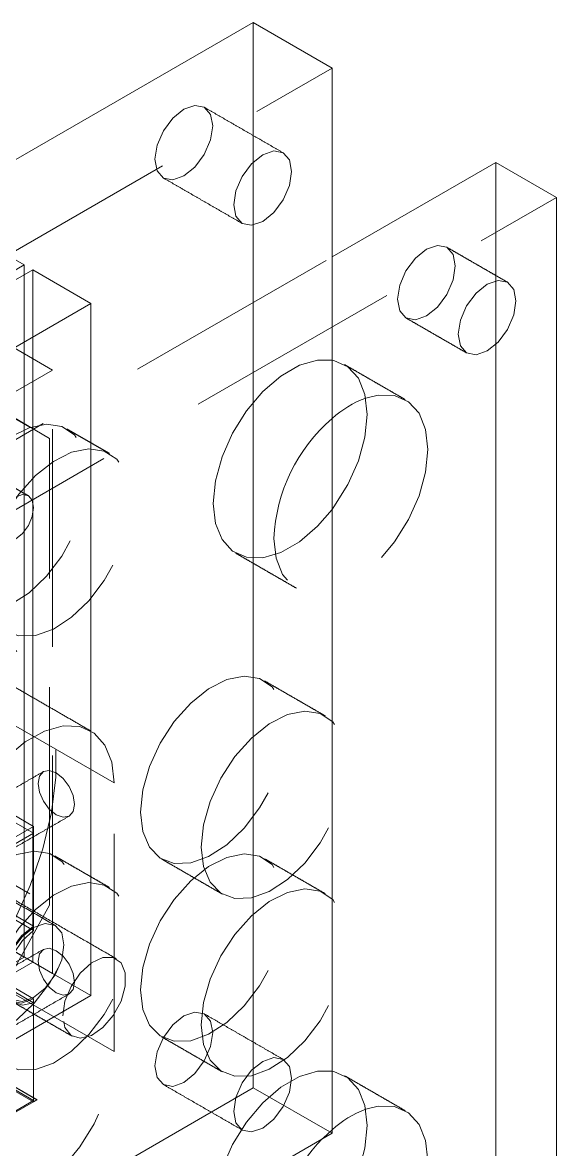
# Model space of a CAD drawing. Header units: millimetres. Extents: x 11 to 421, y 5 to 275.
# Drawn here: x 171 to 174.11, y 46.79 to 53.36 of the extents above; entities that cross this region are included whole.
import ezdxf

# ---------------------------------------------------------------- set-up
doc = ezdxf.new("R2010")
doc.units = ezdxf.units.MM
doc.linetypes.add('HIDDEN', pattern=[1.905, 1.27, -0.635])

msp = doc.modelspace()

# ---------------------------------------------------------------- linework, layer by layer
at = {"color": 7, "linetype": 'Continuous', "lineweight": 15}
for p, q in [((170.9574, 52.5631), (172.3417, 53.3623)), ((172.3417, 53.3623), (172.3417, 47.1495)), ((172.8013, 53.097), (172.3417, 53.3623)), ((172.8013, 53.097), (172.8013, 46.8842)), ((172.8013, 51.9948), (173.7559, 52.5459)), ((173.7559, 52.5459), (173.7559, 46.3239)), ((174.1095, 52.3418), (173.7559, 52.5459)), ((174.1095, 52.3418), (174.1095, 46.1198)), ((171.007, 51.9487), (170.8048, 52.0655)), ((171.007, 51.9487), (171.007, 47.9109)), ((171.0565, 51.9202), (171.007, 51.8916)), ((171.0565, 47.8824), (171.0565, 51.9202)), ((171.0565, 51.9202), (171.3959, 51.7242)), ((171.3959, 47.6864), (171.3959, 51.7242)), ((171.007, 47.9109), (168.5322, 49.3396)), ((171.007, 47.9109), (167.5104, 45.8924)), ((167.5599, 45.8638), (171.0565, 47.8824)), ((171.0565, 47.8824), (171.3959, 47.6864)), ((167.8993, 45.6679), (171.3959, 47.6864)), ((172.3417, 47.1495), (166.9535, 44.0298)), ((172.8013, 46.8842), (172.3417, 47.1495)), ((172.8013, 46.8842), (167.4132, 43.7644))]:
    msp.add_line(p, q, dxfattribs=at)
at = {"color": 7, "linetype": 'HIDDEN', "lineweight": 0}
for p, q in [((167.4132, 49.9865), (172.8013, 53.097)), ((168.29, 52.5889), (171.1538, 50.9357)), ((168.7213, 49.2313), (174.1095, 52.3418)), ((168.3678, 49.4354), (172.8013, 51.9948)), ((167.5104, 49.9302), (171.007, 51.9487)), ((171.007, 51.8916), (167.5599, 49.9016)), ((171.3959, 51.7242), (167.8993, 49.7056)), ((170.832, 51.5313), (171.1714, 51.3354)), ((171.1714, 51.3354), (168.1238, 49.576)), ((171.1714, 47.8161), (171.1714, 51.3354)), ((171.1538, 50.9357), (170.8376, 51.1222)), ((171.1538, 48.2149), (171.1538, 50.9357)), ((168.29, 49.8682), (171.1538, 48.2149)), ((170.8939, 49.2952), (171.5303, 48.9278)), ((171.0618, 48.6737), (170.4254, 49.0411)), ((170.3671, 49.0339), (171.0601, 48.6339)), ((171.5303, 47.361), (171.5303, 48.9278)), ((171.0618, 48.6737), (170.5936, 48.4034)), ((171.0618, 48.6737), (171.0618, 48.0919)), ((170.6128, 48.3757), (171.0601, 48.6339)), ((171.0601, 48.067), (171.0601, 48.6339)), ((170.3547, 48.5001), (171.0618, 48.0919)), ((171.0601, 48.067), (170.3671, 48.4671)), ((170.8376, 47.6437), (171.1538, 48.2149)), ((170.3547, 48.0755), (171.0618, 47.6673)), ((170.3671, 48.0453), (171.0601, 47.6453)), ((170.832, 48.012), (171.1714, 47.8161)), ((168.1238, 46.0567), (171.1714, 47.8161)), ((170.8939, 47.7284), (171.5303, 47.361)), ((171.0618, 47.6673), (171.0618, 47.0742)), ((171.0601, 47.0671), (171.0601, 47.6453)), ((170.3671, 47.4671), (171.0601, 47.0671)), ((170.3671, 47.4671), (171.0601, 47.0671)), ((170.3876, 47.4794), (171.0805, 47.0793)), ((171.0813, 47.0793), (170.3883, 47.4794)), ((171.0618, 47.0742), (170.4254, 47.4416)), ((170.5936, 46.8039), (171.0618, 47.0742)), ((171.0601, 47.0671), (170.6128, 46.8089)), ((171.0813, 47.0793), (171.0601, 47.0671)), ((171.0805, 47.0793), (171.0601, 47.0671)), ((171.0813, 47.0793), (171.0805, 47.0793))]:
    msp.add_line(p, q, dxfattribs=at)
at = {"color": 7, "linetype": 'Continuous', "lineweight": 15, "flags": 128}
for points in [[(171.7689, 52.5646), (171.7817, 52.6464), (171.8182, 52.7305), (171.8728, 52.8042), (171.9372, 52.8562), (172.0017, 52.8786), (172.0563, 52.868), (172.0928, 52.826), (172.1056, 52.759), (172.0928, 52.6772), (172.0563, 52.593), (172.0017, 52.5193), (171.9372, 52.4673), (171.8728, 52.4449), (171.8182, 52.4555), (171.7817, 52.4975), (171.7689, 52.5646)], [(173.1831, 51.7481), (173.1959, 51.83), (173.2324, 51.9141), (173.287, 51.9878), (173.3515, 52.0398), (173.4159, 52.0622), (173.4705, 52.0516), (173.507, 52.0096), (173.5198, 51.9426), (173.507, 51.8607), (173.4705, 51.7766), (173.4159, 51.7029), (173.3515, 51.6509), (173.287, 51.6285), (173.2324, 51.6391), (173.1959, 51.6811), (173.1831, 51.7481)], [(172.8013, 51.3931), (172.8124, 51.391), (172.8935, 51.3548), (172.955, 51.2875), (172.9933, 51.1928), (173.0064, 51.0762), (172.9933, 50.9446), (172.955, 50.8055), (172.8935, 50.6672), (172.8124, 50.5375), (172.8013, 50.5225)], [(171.7689, 47.2766), (171.7817, 47.3584), (171.8182, 47.4426), (171.8728, 47.5163), (171.9372, 47.5683), (172.0017, 47.5907), (172.0563, 47.5801), (172.0928, 47.5381), (172.1056, 47.471), (172.0928, 47.3892), (172.0563, 47.3051), (172.0017, 47.2314), (171.9372, 47.1794), (171.8728, 47.157), (171.8182, 47.1676), (171.7817, 47.2096), (171.7689, 47.2766)], [(172.8013, 47.2451), (172.8124, 47.2429), (172.8935, 47.2068), (172.955, 47.1394), (172.9933, 47.0447), (173.0064, 46.9282), (172.9933, 46.7966), (172.955, 46.6575), (172.8935, 46.5192), (172.8124, 46.3895), (172.7166, 46.2761), (172.6115, 46.1855), (172.5032, 46.123), (172.3981, 46.0922), (172.3023, 46.095), (172.2213, 46.1311), (172.1598, 46.1985), (172.1214, 46.2932), (172.1084, 46.4098), (172.1084, 46.4098)]]:
    msp.add_lwpolyline(points, dxfattribs=at)
at = {"color": 7, "linetype": 'HIDDEN', "lineweight": 0, "flags": 128}
for points in [[(172.2285, 52.2992), (172.2413, 52.381), (172.2778, 52.4652), (172.3324, 52.5389), (172.3969, 52.5909), (172.4613, 52.6133), (172.5159, 52.6026), (172.5524, 52.5606), (172.5652, 52.4936), (172.5524, 52.4118), (172.5159, 52.3277), (172.4613, 52.254), (172.3969, 52.202), (172.3324, 52.1796), (172.2778, 52.1902), (172.2413, 52.2322), (172.2285, 52.2992)], [(173.5366, 51.544), (173.5494, 51.6258), (173.5859, 51.71), (173.6406, 51.7837), (173.705, 51.8357), (173.7694, 51.8581), (173.8241, 51.8475), (173.8606, 51.8055), (173.8734, 51.7384), (173.8606, 51.6566), (173.8241, 51.5725), (173.7694, 51.4988), (173.705, 51.4468), (173.6406, 51.4244), (173.5859, 51.435), (173.5494, 51.477), (173.5366, 51.544)], [(172.1084, 50.5578), (172.1214, 50.6894), (172.1598, 50.8284), (172.2213, 50.9668), (172.3023, 51.0965), (172.3981, 51.2099), (172.5032, 51.3005), (172.6115, 51.363), (172.7166, 51.3937), (172.8013, 51.3931)], [(172.9979, 51.1718), (173.0701, 51.1896), (173.166, 51.1869), (173.247, 51.1507), (173.3085, 51.0834), (173.3469, 50.9887), (173.3599, 50.8721), (173.3469, 50.7405), (173.3085, 50.6014), (173.247, 50.4631), (173.166, 50.3334), (173.0701, 50.22), (172.965, 50.1294), (172.8568, 50.0669), (172.7517, 50.0362), (172.6559, 50.0389), (172.5748, 50.075), (172.5133, 50.1424), (172.475, 50.2371), (172.4619, 50.3537), (172.4619, 50.3537)], [(170.5315, 50.227), (170.5448, 50.3565), (170.584, 50.4933), (170.6465, 50.6288), (170.7284, 50.7543), (170.8247, 50.8622), (170.9291, 50.9455), (171.0353, 50.9991), (171.1364, 51.0195), (171.2262, 51.0055), (171.299, 50.958), (171.3502, 50.88), (171.3767, 50.7763), (171.3767, 50.6535), (171.3502, 50.5193), (171.299, 50.3821), (171.2262, 50.2506), (171.1364, 50.1329), (171.0353, 50.0366), (170.9291, 49.9676), (170.8247, 49.9303), (170.7284, 49.927), (170.6465, 49.958), (170.584, 50.0213), (170.5448, 50.1129), (170.5315, 50.227)], [(170.779, 50.0841), (170.7923, 50.2137), (170.8315, 50.3504), (170.894, 50.4859), (170.9759, 50.6115), (171.0722, 50.7193), (171.1766, 50.8026), (171.2828, 50.8562), (171.3839, 50.8766), (171.4737, 50.8627), (171.5465, 50.8152), (171.5977, 50.7371), (171.6242, 50.6334), (171.6242, 50.5106), (171.5977, 50.3764), (171.5465, 50.2392), (171.4737, 50.1077), (171.3839, 49.99), (171.2828, 49.8937), (171.1766, 49.8247), (171.0722, 49.7874), (170.9759, 49.7842), (170.894, 49.8151), (170.8315, 49.8784), (170.7923, 49.97), (170.779, 50.0841)], [(170.8497, 50.4107), (170.8578, 50.4622), (170.8808, 50.5152), (170.9152, 50.5617), (170.9558, 50.5944), (170.9964, 50.6085), (171.0308, 50.6018), (171.0538, 50.5754), (171.0618, 50.5332), (171.0538, 50.4816), (171.0308, 50.4286), (170.9964, 50.3822), (170.9558, 50.3494), (170.9152, 50.3353), (170.8808, 50.342), (170.8578, 50.3685), (170.8497, 50.4107)], [(172.8013, 50.5225), (172.7166, 50.4241), (172.6115, 50.3335), (172.5032, 50.271), (172.3981, 50.2403), (172.3023, 50.243), (172.2213, 50.2791), (172.1598, 50.3465), (172.1214, 50.4412), (172.1084, 50.5578)], [(169.021, 47.8036), (169.0337, 48.0024), (169.0716, 48.2113), (169.1337, 48.4253), (169.2187, 48.6395), (169.3245, 48.8487), (169.4487, 49.0482), (169.5883, 49.2331), (169.7401, 49.3993), (169.9004, 49.5428), (170.0656, 49.6602), (170.2318, 49.7488), (170.3951, 49.8064), (170.5516, 49.8319), (170.6977, 49.8245), (170.83, 49.7844), (170.9453, 49.7126), (171.041, 49.6108), (171.1148, 49.4813), (171.165, 49.3271), (171.1904, 49.152), (171.1904, 48.9599), (171.165, 48.7555), (171.1148, 48.5434), (171.041, 48.3287), (170.9453, 48.1164), (170.83, 47.9114), (170.6977, 47.7187), (170.5516, 47.5426), (170.3951, 47.3873), (170.2318, 47.2565), (170.0656, 47.1532), (169.9004, 47.0798), (169.7401, 47.0382), (169.5883, 47.0291), (169.4487, 47.0529), (169.3245, 47.109), (169.2187, 47.1961), (169.1337, 47.3121), (169.0716, 47.4543), (169.0337, 47.6195), (169.021, 47.8036)], [(171.6841, 48.7573), (171.6974, 48.8869), (171.7366, 49.0237), (171.7991, 49.1591), (171.881, 49.2847), (171.9773, 49.3925), (172.0817, 49.4758), (172.1879, 49.5294), (172.289, 49.5498), (172.3788, 49.5359), (172.4516, 49.4884), (172.5028, 49.4103), (172.5293, 49.3067), (172.5293, 49.1839), (172.5028, 49.0496), (172.4516, 48.9124), (172.3788, 48.7809), (172.289, 48.6633), (172.1879, 48.5669), (172.0817, 48.4979), (171.9773, 48.4606), (171.881, 48.4574), (171.7991, 48.4884), (171.7366, 48.5516), (171.6974, 48.6432), (171.6841, 48.7573)], [(172.0376, 48.5532), (172.051, 48.6828), (172.0901, 48.8196), (172.1526, 48.955), (172.2346, 49.0806), (172.3308, 49.1884), (172.4353, 49.2717), (172.5414, 49.3253), (172.6426, 49.3457), (172.7323, 49.3318), (172.8051, 49.2843), (172.8564, 49.2062), (172.8828, 49.1026), (172.8828, 48.9798), (172.8564, 48.8455), (172.8051, 48.7083), (172.7323, 48.5768), (172.6426, 48.4592), (172.5414, 48.3628), (172.4353, 48.2938), (172.3308, 48.2565), (172.2346, 48.2533), (172.1526, 48.2843), (172.0901, 48.3475), (172.051, 48.4391), (172.0376, 48.5532)], [(171.5303, 48.9278), (171.5169, 49.0483), (171.4776, 49.1466), (171.4146, 49.2169), (171.3315, 49.2554), (171.233, 49.2597), (171.1248, 49.2298), (171.0129, 49.1672), (170.9039, 49.0755), (170.8038, 48.96), (170.7185, 48.8272), (170.6527, 48.6848), (170.6103, 48.5408), (170.5936, 48.4034)], [(171.1935, 48.9855), (171.1529, 48.9996), (171.1185, 48.9929), (171.0955, 48.9664), (171.0875, 48.9242), (171.0955, 48.8727), (171.1185, 48.8197), (171.1529, 48.7732), (171.1935, 48.7405), (171.2341, 48.7264), (171.2685, 48.7331), (171.2915, 48.7595), (171.2996, 48.8017), (171.2915, 48.8533), (171.2685, 48.9063), (171.2341, 48.9527), (171.1935, 48.9855)], [(170.4608, 47.7365), (170.4741, 47.8661), (170.5133, 48.0029), (170.5758, 48.1383), (170.6577, 48.2639), (170.754, 48.3717), (170.8584, 48.455), (170.9646, 48.5086), (171.0657, 48.529), (171.1555, 48.5151), (171.2283, 48.4676), (171.2795, 48.3895), (171.306, 48.2859), (171.306, 48.1631), (171.2795, 48.0288), (171.2283, 47.8916), (171.1555, 47.7601), (171.0657, 47.6425), (170.9646, 47.5461), (170.8584, 47.4771), (170.754, 47.4398), (170.6577, 47.4366), (170.5758, 47.4676), (170.5133, 47.5308), (170.4741, 47.6224), (170.4608, 47.7365)], [(171.6841, 47.7203), (171.6974, 47.8499), (171.7366, 47.9867), (171.7991, 48.1221), (171.881, 48.2477), (171.9773, 48.3555), (172.0817, 48.4388), (172.1879, 48.4924), (172.289, 48.5128), (172.3788, 48.4989), (172.4516, 48.4514), (172.5028, 48.3733), (172.5293, 48.2697), (172.5293, 48.1468), (172.5028, 48.0126), (172.4516, 47.8754), (172.3788, 47.7439), (172.289, 47.6262), (172.1879, 47.5299), (172.0817, 47.4609), (171.9773, 47.4236), (171.881, 47.4204), (171.7991, 47.4513), (171.7366, 47.5146), (171.6974, 47.6062), (171.6841, 47.7203)], [(170.779, 47.5529), (170.7923, 47.6824), (170.8315, 47.8192), (170.894, 47.9546), (170.9759, 48.0802), (171.0722, 48.188), (171.1766, 48.2714), (171.2828, 48.3249), (171.3839, 48.3454), (171.4737, 48.3314), (171.5465, 48.2839), (171.5977, 48.2059), (171.6242, 48.1022), (171.6242, 47.9794), (171.5977, 47.8451), (171.5465, 47.708), (171.4737, 47.5764), (171.3839, 47.4588), (171.2828, 47.3624), (171.1766, 47.2934), (171.0722, 47.2561), (170.9759, 47.2529), (170.894, 47.2839), (170.8315, 47.3471), (170.7923, 47.4387), (170.779, 47.5529)], [(172.0376, 47.5162), (172.051, 47.6458), (172.0901, 47.7826), (172.1526, 47.918), (172.2346, 48.0436), (172.3308, 48.1514), (172.4353, 48.2347), (172.5414, 48.2883), (172.6426, 48.3087), (172.7323, 48.2948), (172.8051, 48.2473), (172.8564, 48.1692), (172.8828, 48.0656), (172.8828, 47.9427), (172.8564, 47.8085), (172.8051, 47.6713), (172.7323, 47.5398), (172.6426, 47.4221), (172.5414, 47.3258), (172.4353, 47.2568), (172.3308, 47.2195), (172.2346, 47.2163), (172.1526, 47.2472), (172.0901, 47.3105), (172.051, 47.4021), (172.0376, 47.5162)], [(171.0618, 47.6673), (170.9915, 47.6429), (170.9318, 47.6545), (170.892, 47.7003), (170.878, 47.7735), (170.892, 47.8628), (170.9318, 47.9547), (170.9915, 48.0351), (171.0618, 48.0919)], [(170.8851, 47.7776), (170.8985, 47.8635), (170.9368, 47.9518), (170.9942, 48.0292), (171.0618, 48.0838), (171.1295, 48.1073), (171.1868, 48.0961), (171.2252, 48.052), (171.2386, 47.9817), (171.2252, 47.8958), (171.1868, 47.8074), (171.1295, 47.7301), (171.0618, 47.6755), (170.9942, 47.652), (170.9368, 47.6631), (170.8985, 47.7072), (170.8851, 47.7776)], [(171.0601, 48.067), (170.9965, 48.0078), (170.944, 47.9303), (170.9095, 47.8448), (170.8974, 47.7623), (170.9095, 47.6937), (170.944, 47.6479), (170.9965, 47.6311), (171.0601, 47.6453)], [(171.1935, 47.9484), (171.1529, 47.9626), (171.1185, 47.9559), (171.0955, 47.9294), (171.0875, 47.8872), (171.0955, 47.8357), (171.1185, 47.7827), (171.1529, 47.7362), (171.1935, 47.7035), (171.2341, 47.6894), (171.2685, 47.6961), (171.2915, 47.7225), (171.2996, 47.7647), (171.2915, 47.8163), (171.2685, 47.8693), (171.2341, 47.9157), (171.1935, 47.9484)], [(171.2315, 47.5694), (171.244, 47.6532), (171.2795, 47.7401), (171.3334, 47.8183), (171.3984, 47.8771), (171.4657, 47.9088), (171.5262, 47.9089), (171.5717, 47.8775), (171.5961, 47.8189), (171.5961, 47.7408), (171.5717, 47.654), (171.5262, 47.5701), (171.4657, 47.5004), (171.3984, 47.4543), (171.3334, 47.4382), (171.2795, 47.4541), (171.244, 47.4999), (171.2315, 47.5694)], [(170.5936, 46.8039), (170.6103, 46.6858), (170.6527, 46.5908), (170.7185, 46.5243), (170.8038, 46.4901), (170.9039, 46.4901), (171.0129, 46.5243), (171.1248, 46.5908), (171.233, 46.6858), (171.3315, 46.8039), (171.4146, 46.9383), (171.4776, 47.0814), (171.5169, 47.225), (171.5303, 47.361)], [(172.2285, 47.0113), (172.2413, 47.0931), (172.2778, 47.1773), (172.3324, 47.2509), (172.3969, 47.3029), (172.4613, 47.3253), (172.5159, 47.3147), (172.5524, 47.2727), (172.5652, 47.2057), (172.5524, 47.1239), (172.5159, 47.0397), (172.4613, 46.9661), (172.3969, 46.9141), (172.3324, 46.8917), (172.2778, 46.9023), (172.2413, 46.9443), (172.2285, 47.0113)], [(172.1129, 46.4855), (172.1214, 46.5414), (172.1598, 46.6804), (172.2213, 46.8188), (172.3023, 46.9484), (172.3981, 47.0619), (172.5032, 47.1524), (172.6115, 47.2149), (172.7166, 47.2457), (172.8013, 47.2451)], [(172.9979, 47.0237), (173.0701, 47.0416), (173.166, 47.0388), (173.247, 47.0027), (173.3085, 46.9353), (173.3469, 46.8406), (173.3599, 46.7241), (173.3469, 46.5925), (173.3085, 46.4534), (173.247, 46.315), (173.166, 46.1854), (173.0701, 46.072), (172.965, 45.9814), (172.8568, 45.9189), (172.7517, 45.8881), (172.6559, 45.8909), (172.5748, 45.927), (172.5133, 45.9944), (172.475, 46.0891), (172.4704, 46.1101)], [(172.7465, 46.8524), (172.7517, 46.8578), (172.8013, 46.9044)]]:
    msp.add_lwpolyline(points, dxfattribs=at)
at = {"color": 7, "linetype": 'Continuous', "lineweight": 15}
for centre, radius, start, end in [((173.2107, 50.5998), 0.6103, 110.40572, 132.1228), ((173.2107, 46.4518), 0.6103, 110.4056, 132.12279), ((173.4524, 46.1558), 0.9918, 135.38203, 177.11936)]:
    msp.add_arc(centre, radius, start, end, dxfattribs=at)
at = {"color": 7, "linetype": 'HIDDEN', "lineweight": 0}
msp.add_arc((173.4471, 50.307), 0.9863, 130.90045, 177.28456, dxfattribs=at)
for points in [[(172.5159, 52.6027), (172.0563, 52.868)], [(171.8182, 52.4555), (172.2778, 52.1902)], [(173.8241, 51.8475), (173.4705, 52.0516)], [(173.2324, 51.6391), (173.586, 51.435)], [(173.2284, 51.1628), (172.8748, 51.3669)], [(171.5032, 50.8487), (171.2557, 50.9916)], [(171.0308, 50.6018), (170.8186, 50.7243)], [(172.2399, 50.267), (172.5934, 50.0629)], [(171.3931, 49.2311), (170.7567, 49.5985)], [(172.7619, 49.3178), (172.4083, 49.5219)], [(171.1185, 48.9929), (170.6501, 48.7224)], [(171.1868, 48.0961), (169.914, 48.8309)], [(170.8001, 48.4626), (171.2685, 48.7331)], [(171.5454, 47.9007), (170.4847, 48.513)], [(171.5032, 48.3174), (171.185, 48.5011)], [(171.8084, 48.4826), (172.1619, 48.2785)], [(172.7619, 48.2808), (172.4083, 48.4849)], [(171.1185, 47.9559), (170.6501, 47.6854)], [(170.8001, 47.4256), (171.2685, 47.6961)], [(170.9318, 47.6545), (171.2854, 47.4503)], [(172.5159, 47.3147), (172.0563, 47.5801)], [(171.8084, 47.4456), (172.1619, 47.2415)], [(173.2284, 47.0148), (172.8748, 47.2189)], [(171.8182, 47.1676), (172.2778, 46.9023)]]:
    msp.add_open_spline(points, degree=1, dxfattribs=at)

doc.saveas('drawing.dxf')
